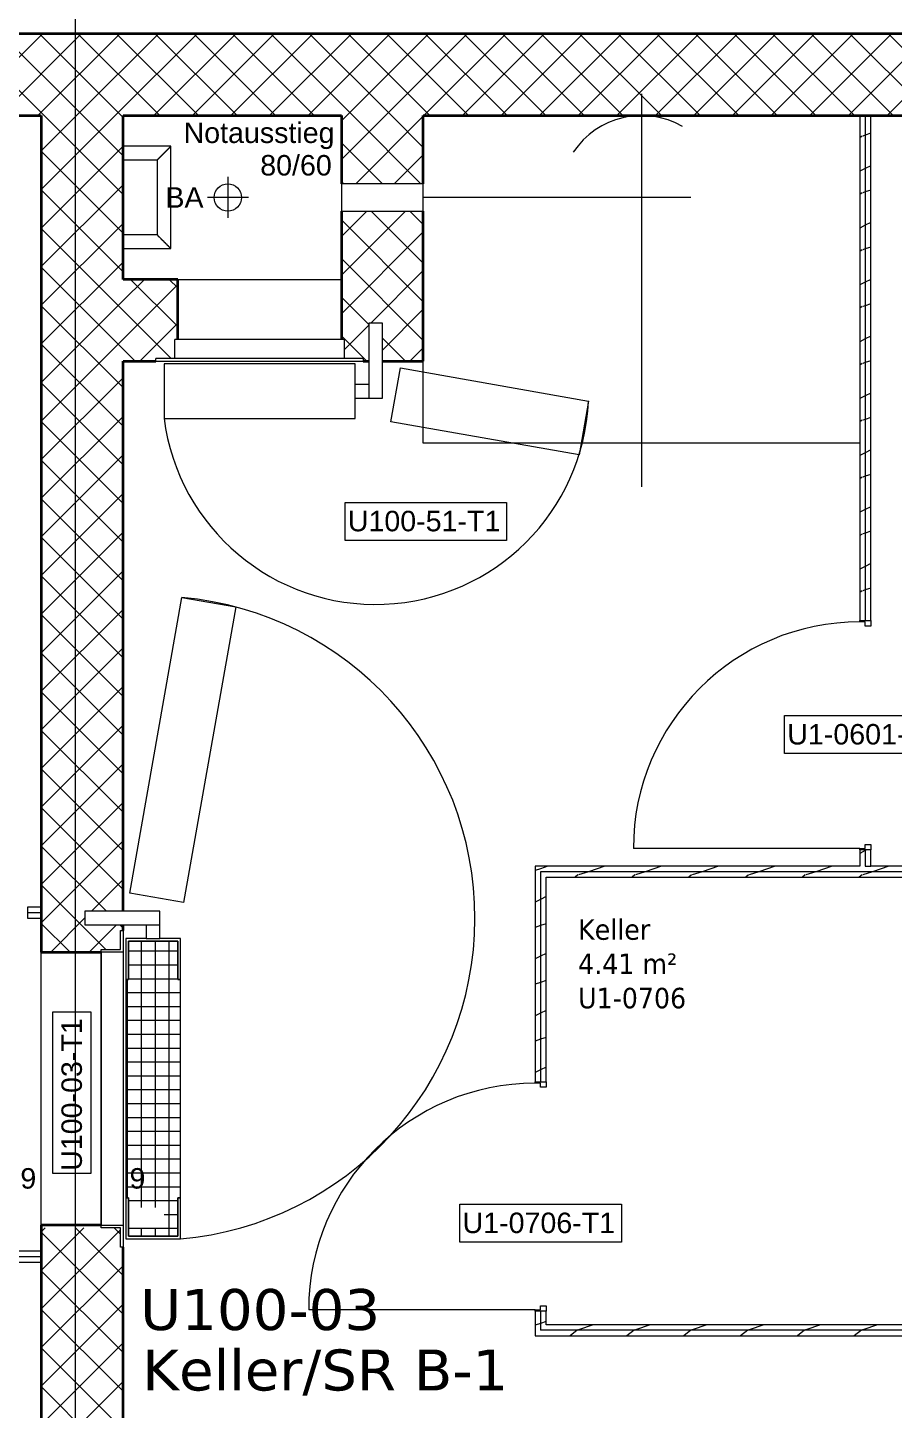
# Model space of a CAD drawing. Extents: x -982 to 937, y -179 to 616.
# Drawn here: x -436.6 to -373.1, y 421.8 to 523 of the extents above; entities that cross this region are included whole.
import ezdxf
from ezdxf.lldxf.tags import DXFTag

# ---------------------------------------------------------------- set-up
doc = ezdxf.new("R2010")
doc.units = 0
doc.layers.get('0').update_dxf_attribs({"lineweight": 13})
for name, color, linetype, lineweight in [('A-____-NOTE-TEXT', 7, 'Continuous', 9), ('A-AREA-____-IDEN', 7, 'Continuous', 5), ('A-DETL-____-THIN', 7, 'Continuous', 9), ('A-DETL-GENF-HDLN', 7, '_Verdeckte Linien_', 9), ('A-DOOR-____-HDLN', 7, '_Verdeckte Linien_', 9), ('A-DOOR-____-IDEN', 7, 'Continuous', 5), ('A-DOOR-____-MCUT', 7, 'Continuous', 9), ('A-DOOR-____-OTLN', 7, 'Continuous', 9), ('A-DOOR-FRAM-MCUT', 7, 'Continuous', 9), ('A-DOOR-FRAM-OTLN', 7, 'Continuous', 9), ('A-DOOR-OPNG-OTLN', 7, 'Continuous', 9), ('A-WALL-____-MCUT', 7, 'Continuous', 35), ('A-WALL-____-PATT', 7, 'Continuous', 35), ('A-WALL-FNSH-MCUT', 7, 'Continuous', 35), ('I-WALL-____-OTLN', 7, 'Continuous', 9), ('M-HVAC-DUCT-OTLN', 7, 'Continuous', 9), ('Q-SPCQ-____-HDLN', 7, '_Verdeckte Linien_', 9), ('S-GRID-____-OTLN', 7, 'Continuous', 5), ('Vertikale Erschließung', 7, 'Continuous', 9)]:
    doc.layers.add(name, color=color, linetype=linetype, lineweight=lineweight)
doc.styles.get("Standard").update_dxf_attribs({"font": 'arial.ttf'})
tags = doc.linetypes.add('_Rasterlinie_', pattern=[0.375, 0.2, -0.05, 0.075, -0.05]).pattern_tags.tags
tags[10:11] = [DXFTag(74, 4), DXFTag(75, 0), DXFTag(340, '0'), DXFTag(46, 1.0), DXFTag(50, 0.0), DXFTag(44, 0.0), DXFTag(45, 0.0)]
tags[8:9] = [DXFTag(74, 4), DXFTag(75, 0), DXFTag(340, '0'), DXFTag(46, 1.0), DXFTag(50, 0.0), DXFTag(44, 0.0), DXFTag(45, 0.0)]
tags[6:7] = [DXFTag(74, 4), DXFTag(75, 0), DXFTag(340, '0'), DXFTag(46, 1.0), DXFTag(50, 0.0), DXFTag(44, 0.0), DXFTag(45, 0.0)]
tags[4:5] = [DXFTag(74, 4), DXFTag(75, 0), DXFTag(340, '0'), DXFTag(46, 1.0), DXFTag(50, 0.0), DXFTag(44, 0.0), DXFTag(45, 0.0)]
tags = doc.linetypes.add('_Strichpunkt - Fein_', pattern=[0.2, 0.1, -0.05, 0, -0.05]).pattern_tags.tags
tags[10:11] = [DXFTag(74, 4), DXFTag(75, 0), DXFTag(340, '0'), DXFTag(46, 1.0), DXFTag(50, 0.0), DXFTag(44, 0.0), DXFTag(45, 0.0)]
tags[8:9] = [DXFTag(74, 4), DXFTag(75, 0), DXFTag(340, '0'), DXFTag(46, 1.0), DXFTag(50, 0.0), DXFTag(44, 0.0), DXFTag(45, 0.0)]
tags[6:7] = [DXFTag(74, 4), DXFTag(75, 0), DXFTag(340, '0'), DXFTag(46, 1.0), DXFTag(50, 0.0), DXFTag(44, 0.0), DXFTag(45, 0.0)]
tags[4:5] = [DXFTag(74, 4), DXFTag(75, 0), DXFTag(340, '0'), DXFTag(46, 1.0), DXFTag(50, 0.0), DXFTag(44, 0.0), DXFTag(45, 0.0)]
tags = doc.linetypes.add('_Verdeckte Linien_', pattern=[0.15, 0.1, -0.05]).pattern_tags.tags
tags[6:7] = [DXFTag(74, 4), DXFTag(75, 0), DXFTag(340, '0'), DXFTag(46, 1.0), DXFTag(50, 0.0), DXFTag(44, 0.0), DXFTag(45, 0.0)]
tags[4:5] = [DXFTag(74, 4), DXFTag(75, 0), DXFTag(340, '0'), DXFTag(46, 1.0), DXFTag(50, 0.0), DXFTag(44, 0.0), DXFTag(45, 0.0)]

# ---------------------------------------------------------------- blocks, each defined once
blk = doc.blocks.new('Referenz-A0UJ2GQRXE', base_point=(-954.02, -167.52))
at = {"layer": 'A-____-NOTE-TEXT', "color": 0, "linetype": 'Continuous', "lineweight": 5, "ltscale": 0.13}
for p, q in [((-421.88, 512.09), (-421.88, 509.09)), ((-420.38, 510.59), (-423.38, 510.59))]:
    blk.add_line(p, q, dxfattribs=at)
blk.add_circle((-421.88, 510.59), 1, dxfattribs=at)
at = {"layer": 'A-DETL-____-THIN', "color": 0, "linetype": 'Continuous', "ltscale": 0.13}
for p, q in [((-412.56, 498.39), (-426.56, 498.39)), ((-426.56, 498.39), (-426.56, 494.39)), ((-412.56, 494.39), (-412.56, 498.39)), ((-426.56, 494.39), (-412.56, 494.39))]:
    blk.add_line(p, q, dxfattribs=at)
at = {"layer": 'A-DETL-GENF-HDLN', "color": 0, "linetype": '_Verdeckte Linien_', "ltscale": 0.13}
for p, q in [((-391.56, 518.19), (-391.56, 489.39)), ((-407.56, 492.59), (-407.56, 516.59)), ((-407.56, 516.59), (-396.56, 516.59)), ((-388.56, 516.59), (-375.56, 516.59)), ((-375.56, 516.59), (-375.56, 492.59)), ((-387.96, 510.59), (-407.56, 510.59)), ((-409.93, 494.16), (-409.23, 498.1)), ((-409.23, 498.1), (-395.45, 495.67)), ((-395.45, 495.67), (-396.14, 491.73)), ((-396.14, 491.73), (-409.93, 494.16)), ((-375.56, 492.59), (-407.56, 492.59)), ((-429.07, 459.62), (-425.25, 481.28)), ((-425.25, 481.28), (-421.31, 480.59)), ((-421.31, 480.59), (-425.13, 458.92)), ((-425.13, 458.92), (-429.07, 459.62))]:
    blk.add_line(p, q, dxfattribs=at)
blk.add_ellipse((-391.56, 510.59), major_axis=(3, 5.2), ratio=1, start_param=0, end_param=1.50871, dxfattribs=at)
at = {"layer": 'A-DOOR-____-HDLN', "color": 0, "linetype": '_Verdeckte Linien_', "ltscale": 0.13}
for centre, major_axis in [((-411.06, 496.4), (-15.5, -2)), ((-427.36, 457.79), (2, -23.5))]:
    blk.add_ellipse(centre, major_axis=major_axis, ratio=1, start_param=0, end_param=2.96706, dxfattribs=at)
at = {"layer": 'A-DOOR-____-IDEN', "color": 0, "linetype": 'Continuous', "ltscale": 0.13}
for p, q in [((-413.29, 488.24), (-401.45, 488.24)), ((-413.29, 485.46), (-413.29, 488.24)), ((-401.45, 488.24), (-401.45, 485.46)), ((-401.45, 485.46), (-413.29, 485.46)), ((-381.08, 472.63), (-369.24, 472.63)), ((-381.08, 469.85), (-381.08, 472.63)), ((-369.24, 469.85), (-381.08, 469.85)), ((-434.7, 439.07), (-434.7, 450.91)), ((-434.7, 450.91), (-431.92, 450.91)), ((-431.92, 450.91), (-431.92, 439.07)), ((-431.92, 439.07), (-434.7, 439.07)), ((-404.88, 436.83), (-393.04, 436.83)), ((-404.88, 434.05), (-404.88, 436.83)), ((-393.04, 436.83), (-393.04, 434.05)), ((-393.04, 434.05), (-404.88, 434.05))]:
    blk.add_line(p, q, dxfattribs=at)
at = {"layer": 'A-DOOR-____-MCUT', "color": 0, "linetype": 'Continuous', "ltscale": 0.13}
for p, q in [((-427.86, 456.29), (-429.36, 456.29)), ((-429.36, 456.29), (-429.36, 453.29)), ((-429.16, 453.29), (-429.16, 456.09)), ((-429.16, 456.09), (-425.56, 456.09)), ((-425.36, 456.29), (-426.86, 456.29)), ((-425.56, 456.09), (-425.56, 453.29)), ((-425.36, 453.29), (-425.36, 456.29)), ((-429.36, 453.29), (-429.16, 453.29)), ((-425.56, 453.29), (-425.36, 453.29)), ((-429.16, 437.29), (-429.36, 437.29)), ((-429.36, 437.29), (-429.36, 436.59)), ((-429.36, 436.59), (-429.36, 435.09)), ((-429.16, 436.59), (-429.16, 437.29)), ((-429.16, 435.09), (-429.16, 436.59)), ((-425.36, 437.29), (-425.56, 437.29)), ((-425.56, 437.29), (-425.56, 434.49)), ((-425.36, 434.29), (-425.36, 437.29)), ((-429.36, 435.09), (-429.36, 434.29)), ((-429.16, 434.49), (-429.16, 435.09)), ((-425.56, 434.49), (-429.16, 434.49)), ((-429.36, 434.29), (-425.36, 434.29))]:
    blk.add_line(p, q, dxfattribs=at)
at = {"layer": 'A-DOOR-____-OTLN', "color": 0, "linetype": 'Continuous', "ltscale": 0.13}
for p, q in [((-410.56, 501.39), (-411.56, 501.39)), ((-411.56, 501.39), (-411.56, 495.89)), ((-410.56, 495.89), (-410.56, 501.39)), ((-411.56, 496.89), (-412.56, 496.89)), ((-412.56, 495.89), (-411.56, 495.89)), ((-411.56, 495.89), (-410.56, 495.89)), ((-432.36, 458.29), (-432.36, 457.29)), ((-426.86, 458.29), (-432.36, 458.29)), ((-426.86, 457.29), (-426.86, 458.29)), ((-432.36, 457.29), (-426.86, 457.29)), ((-427.86, 457.29), (-427.86, 456.29)), ((-426.86, 456.29), (-426.86, 457.29)), ((-428.21, 436.59), (-428.21, 456.09)), ((-427.86, 456.29), (-426.86, 456.29)), ((-427.19, 436.59), (-427.19, 456.09)), ((-426.18, 434.49), (-426.18, 456.09)), ((-429.16, 455.38), (-425.56, 455.38)), ((-429.16, 454.37), (-425.56, 454.37)), ((-429.23, 437.29), (-429.23, 453.29)), ((-429.16, 453.35), (-425.56, 453.35)), ((-429.36, 452.34), (-425.36, 452.34)), ((-429.36, 451.32), (-425.36, 451.32)), ((-429.36, 450.3), (-425.36, 450.3)), ((-429.36, 449.29), (-425.36, 449.29)), ((-429.36, 448.27), (-425.36, 448.27)), ((-429.36, 447.26), (-425.36, 447.26)), ((-429.36, 446.24), (-425.36, 446.24)), ((-429.36, 445.22), (-425.36, 445.22)), ((-429.36, 444.21), (-425.36, 444.21)), ((-429.36, 443.19), (-425.36, 443.19)), ((-429.36, 442.18), (-425.36, 442.18)), ((-429.36, 441.16), (-425.36, 441.16)), ((-429.36, 440.14), (-425.36, 440.14)), ((-429.36, 439.13), (-425.36, 439.13)), ((-429.36, 438.11), (-425.36, 438.11)), ((-429.16, 437.1), (-425.56, 437.1)), ((-426.56, 436.08), (-425.56, 436.08)), ((-429.16, 435.06), (-425.56, 435.06)), ((-428.21, 434.49), (-428.21, 435.09)), ((-427.19, 434.49), (-427.19, 435.09))]:
    blk.add_line(p, q, dxfattribs=at)
at = {"layer": 'A-DOOR-FRAM-MCUT', "color": 0, "linetype": 'Continuous', "ltscale": 0.13}
for p, q in [((-375.56, 479.59), (-374.76, 479.59)), ((-375.56, 479.49), (-375.56, 479.59)), ((-375.16, 479.49), (-375.56, 479.49)), ((-375.16, 479.19), (-375.16, 479.49)), ((-374.76, 479.19), (-375.16, 479.19)), ((-374.76, 479.59), (-374.76, 479.19)), ((-375.56, 462.89), (-375.16, 462.89)), ((-375.56, 462.79), (-375.56, 462.89)), ((-374.76, 462.79), (-375.56, 462.79)), ((-375.16, 463.19), (-374.76, 463.19)), ((-375.16, 462.89), (-375.16, 463.19)), ((-374.76, 463.19), (-374.76, 462.79)), ((-429.76, 455.49), (-429.76, 456.89)), ((-429.76, 456.89), (-429.56, 456.89)), ((-429.56, 456.89), (-429.56, 455.29)), ((-425.56, 456.09), (-429.16, 456.09)), ((-429.16, 456.09), (-429.16, 453.29)), ((-425.56, 453.29), (-425.56, 456.09)), ((-431.16, 455.49), (-429.76, 455.49)), ((-431.16, 455.29), (-431.16, 455.49)), ((-429.56, 455.29), (-431.16, 455.29)), ((-429.16, 453.29), (-429.36, 453.29)), ((-429.36, 453.29), (-429.36, 437.29)), ((-425.36, 453.29), (-425.56, 453.29)), ((-425.36, 437.29), (-425.36, 453.29)), ((-399.36, 445.79), (-398.56, 445.79)), ((-399.36, 445.69), (-399.36, 445.79)), ((-398.96, 445.69), (-399.36, 445.69)), ((-398.96, 445.39), (-398.96, 445.69)), ((-398.56, 445.79), (-398.56, 445.39)), ((-398.56, 445.39), (-398.96, 445.39)), ((-429.36, 437.29), (-429.16, 437.29)), ((-429.16, 437.29), (-429.16, 436.59)), ((-429.16, 436.59), (-429.16, 435.09)), ((-425.56, 434.49), (-425.56, 437.29)), ((-425.56, 437.29), (-425.36, 437.29)), ((-431.16, 435.29), (-429.56, 435.29)), ((-431.16, 435.09), (-431.16, 435.29)), ((-429.76, 435.09), (-431.16, 435.09)), ((-429.76, 433.69), (-429.76, 435.09)), ((-429.56, 435.29), (-429.56, 435.09)), ((-429.56, 435.09), (-429.56, 433.69)), ((-429.16, 435.09), (-429.16, 434.49)), ((-429.16, 434.49), (-425.56, 434.49)), ((-429.56, 433.69), (-429.76, 433.69)), ((-398.96, 429.39), (-398.56, 429.39)), ((-398.96, 429.09), (-398.96, 429.39)), ((-398.56, 429.39), (-398.56, 428.99)), ((-399.36, 429.09), (-398.96, 429.09)), ((-399.36, 428.99), (-399.36, 429.09)), ((-398.56, 428.99), (-399.36, 428.99))]:
    blk.add_line(p, q, dxfattribs=at)
at = {"layer": 'A-DOOR-FRAM-OTLN', "color": 0, "linetype": 'Continuous', "ltscale": 0.13}
for p, q in [((-425.76, 498.79), (-425.76, 500.19)), ((-413.36, 500.19), (-425.76, 500.19)), ((-413.36, 500.19), (-413.36, 498.79)), ((-427.16, 498.59), (-427.16, 498.79)), ((-411.96, 498.79), (-427.16, 498.79)), ((-427.16, 498.59), (-411.96, 498.59)), ((-411.96, 498.79), (-411.96, 498.59)), ((-431.16, 438.39), (-431.16, 455.29)), ((-429.56, 455.29), (-429.56, 438.39)), ((-431.16, 435.29), (-431.16, 438.39)), ((-429.56, 438.39), (-429.56, 435.29))]:
    blk.add_line(p, q, dxfattribs=at)
at = {"layer": 'A-DOOR-OPNG-OTLN', "color": 0, "linetype": 'Continuous', "ltscale": 0.13}
for p, q in [((-375.56, 462.89), (-392.16, 462.89)), ((-399.36, 429.09), (-415.96, 429.09))]:
    blk.add_line(p, q, dxfattribs=at)
for centre in [(-375.56, 462.89), (-399.36, 429.09)]:
    blk.add_ellipse(centre, major_axis=(0, 16.6), ratio=1, start_param=0, end_param=1.570796, dxfattribs=at)
at = {"layer": 'A-WALL-____-MCUT', "color": 0, "linetype": 'Continuous', "ltscale": 0.35}
for p, q in [((246.34, 522.59), (-948.54, 522.59)), ((-461.32, 516.59), (-435.56, 516.59)), ((-435.56, 516.59), (-435.56, 455.29)), ((-429.56, 504.59), (-429.56, 516.59)), ((-429.56, 516.59), (-413.56, 516.59)), ((-413.56, 516.59), (-413.56, 511.59)), ((-407.56, 516.59), (-344.76, 516.59)), ((-407.56, 511.59), (-407.56, 516.59)), ((-413.56, 509.59), (-413.56, 500.19)), ((-407.56, 498.59), (-407.56, 509.59)), ((-425.56, 504.59), (-429.56, 504.59)), ((-425.56, 500.19), (-425.56, 504.59)), ((-429.56, 458.29), (-429.56, 498.59)), ((-429.56, 498.59), (-427.16, 498.59)), ((-411.96, 498.59), (-411.56, 498.59)), ((-410.56, 498.59), (-407.56, 498.59)), ((-429.56, 456.89), (-429.56, 457.29)), ((-435.56, 455.29), (-431.16, 455.29)), ((-435.56, 435.29), (-435.56, 364.99)), ((-431.16, 435.29), (-435.56, 435.29)), ((-429.56, 300.99), (-429.56, 433.69))]:
    blk.add_line(p, q, dxfattribs=at)
at = {"layer": 'A-WALL-____-MCUT', "color": 0, "linetype": 'Continuous', "lineweight": 9, "ltscale": 0.13}
for p, q in [((-375.16, 516.59), (-375.16, 479.59)), ((-375.16, 462.79), (-375.16, 461.59)), ((-398.96, 461.19), (-398.96, 445.79)), ((-344.76, 461.19), (-398.96, 461.19)), ((-375.16, 461.59), (-374.76, 461.59)), ((-436.56, 458.19), (-435.56, 458.19)), ((-445.89, 432.99), (-435.56, 432.99)), ((-398.96, 428.99), (-398.96, 427.59)), ((-344.76, 427.59), (-398.96, 427.59))]:
    blk.add_line(p, q, dxfattribs=at)
at = {"layer": 'A-WALL-____-PATT', "color": 0, "linetype": 'Continuous', "lineweight": 9, "ltscale": 0.13}
for p, q in [((-441.46, 516.59), (-435.46, 522.59)), ((-435.35, 516.59), (-441.35, 522.59)), ((-438.63, 516.59), (-432.63, 522.59)), ((-432.52, 516.59), (-438.52, 522.59)), ((-435.8, 516.59), (-429.8, 522.59)), ((-429.7, 516.59), (-435.7, 522.59)), ((-432.97, 516.59), (-426.97, 522.59)), ((-426.87, 516.59), (-432.87, 522.59)), ((-430.14, 516.59), (-424.14, 522.59)), ((-424.04, 516.59), (-430.04, 522.59)), ((-427.31, 516.59), (-421.31, 522.59)), ((-421.21, 516.59), (-427.21, 522.59)), ((-424.48, 516.59), (-418.48, 522.59)), ((-418.38, 516.59), (-424.38, 522.59)), ((-421.66, 516.59), (-415.66, 522.59)), ((-415.55, 516.59), (-421.55, 522.59)), ((-418.83, 516.59), (-412.83, 522.59)), ((-412.73, 516.59), (-418.73, 522.59)), ((-416, 516.59), (-410, 522.59)), ((-409.9, 516.59), (-415.9, 522.59)), ((-413.17, 516.59), (-407.17, 522.59)), ((-407.07, 516.59), (-413.07, 522.59)), ((-410.34, 516.59), (-404.34, 522.59)), ((-404.24, 516.59), (-410.24, 522.59)), ((-407.51, 516.59), (-401.51, 522.59)), ((-401.41, 516.59), (-407.41, 522.59)), ((-404.69, 516.59), (-398.69, 522.59)), ((-398.58, 516.59), (-404.58, 522.59)), ((-401.86, 516.59), (-395.86, 522.59)), ((-395.76, 516.59), (-401.76, 522.59)), ((-399.03, 516.59), (-393.03, 522.59)), ((-392.93, 516.59), (-398.93, 522.59)), ((-396.2, 516.59), (-390.2, 522.59)), ((-390.1, 516.59), (-396.1, 522.59)), ((-393.37, 516.59), (-387.37, 522.59)), ((-387.27, 516.59), (-393.27, 522.59)), ((-390.54, 516.59), (-384.54, 522.59)), ((-384.44, 516.59), (-390.44, 522.59)), ((-387.72, 516.59), (-381.72, 522.59)), ((-381.61, 516.59), (-387.61, 522.59)), ((-384.89, 516.59), (-378.89, 522.59)), ((-378.78, 516.59), (-384.78, 522.59)), ((-382.06, 516.59), (-376.06, 522.59)), ((-375.96, 516.59), (-381.96, 522.59)), ((-379.23, 516.59), (-373.23, 522.59)), ((-373.13, 516.59), (-379.13, 522.59)), ((-376.4, 516.59), (-370.4, 522.59)), ((-370.3, 516.59), (-376.3, 522.59)), ((-373.57, 516.59), (-367.57, 522.59)), ((-367.47, 516.59), (-373.47, 522.59)), ((-435.56, 514), (-432.97, 516.59)), ((-435.56, 511.18), (-430.14, 516.59)), ((-429.56, 510.8), (-435.35, 516.59)), ((-429.56, 513.63), (-432.52, 516.59)), ((-429.56, 516.46), (-429.7, 516.59)), ((-413.56, 516.21), (-413.17, 516.59)), ((-413.56, 513.38), (-410.34, 516.59)), ((-407.73, 511.59), (-412.73, 516.59)), ((-412.51, 511.59), (-407.56, 516.55)), ((-407.56, 514.25), (-409.9, 516.59)), ((-435.56, 508.35), (-429.56, 514.35)), ((-410.55, 511.59), (-413.56, 514.6)), ((-375.4, 515.09), (-375.56, 514.97)), ((-375.16, 515.16), (-375.35, 515.09)), ((-374.76, 515.29), (-375.16, 515.16)), ((-429.56, 507.97), (-435.56, 513.97)), ((-409.69, 511.59), (-407.56, 513.72)), ((-375.16, 512.71), (-375.56, 512.51)), ((-374.76, 512.91), (-375.16, 512.71)), ((-435.56, 505.52), (-429.56, 511.52)), ((-413.38, 511.59), (-413.56, 511.77)), ((-429.56, 505.14), (-435.56, 511.14)), ((-375.4, 510.92), (-375.56, 510.81)), ((-375.16, 510.99), (-375.35, 510.93)), ((-374.76, 511.13), (-375.16, 510.99)), ((-413.56, 507.72), (-411.69, 509.59)), ((-413.56, 504.89), (-408.86, 509.59)), ((-407.56, 505.77), (-411.38, 509.59)), ((-407.56, 508.6), (-408.55, 509.59)), ((-435.56, 502.69), (-429.56, 508.69)), ((-429.56, 502.31), (-435.56, 508.31)), ((-407.56, 502.94), (-413.56, 508.94)), ((-375.16, 508.55), (-375.56, 508.35)), ((-374.76, 508.75), (-375.16, 508.55)), ((-413.56, 502.06), (-407.56, 508.06)), ((-375.4, 506.76), (-375.56, 506.64)), ((-375.16, 506.83), (-375.35, 506.76)), ((-374.76, 506.96), (-375.16, 506.83)), ((-435.56, 499.86), (-429.56, 505.86)), ((-429.56, 499.48), (-435.56, 505.48)), ((-407.56, 500.11), (-413.56, 506.11)), ((-411.4, 501.39), (-407.56, 505.23)), ((-429.56, 503.03), (-428, 504.59)), ((-429.56, 500.21), (-425.56, 504.21)), ((-425.56, 501.14), (-429.01, 504.59)), ((-425.56, 503.97), (-426.18, 504.59)), ((-375.16, 504.38), (-375.56, 504.18)), ((-374.76, 504.58), (-375.16, 504.38)), ((-411.56, 501.29), (-413.56, 503.28)), ((-435.56, 497.03), (-429.56, 503.03)), ((-429.56, 496.66), (-435.56, 502.66)), ((-426.04, 498.79), (-429.56, 502.31)), ((-410.56, 499.4), (-407.56, 502.41)), ((-375.4, 502.59), (-375.56, 502.48)), ((-375.16, 502.66), (-375.35, 502.6)), ((-374.76, 502.8), (-375.16, 502.66)), ((-428.34, 498.59), (-425.56, 501.38)), ((-413.36, 499.43), (-411.56, 501.23)), ((-435.56, 494.21), (-429.56, 500.21)), ((-411.7, 498.59), (-413.56, 500.46)), ((-408.87, 498.59), (-410.56, 500.29)), ((-375.16, 500.22), (-375.56, 500.02)), ((-374.76, 500.42), (-375.16, 500.22)), ((-429.56, 493.83), (-435.56, 499.83)), ((-428.67, 498.59), (-429.56, 499.48)), ((-408.54, 498.59), (-407.56, 499.58)), ((-375.4, 498.43), (-375.56, 498.31)), ((-375.16, 498.5), (-375.35, 498.43)), ((-374.76, 498.63), (-375.16, 498.5)), ((-435.56, 491.38), (-429.56, 497.38)), ((-429.56, 491), (-435.56, 497)), ((-374.76, 496.25), (-375.16, 496.05)), ((-375.16, 496.05), (-375.56, 495.85)), ((-435.56, 488.55), (-429.56, 494.55)), ((-429.56, 488.17), (-435.56, 494.17)), ((-375.4, 494.26), (-375.56, 494.15)), ((-375.16, 494.33), (-375.35, 494.27)), ((-374.76, 494.47), (-375.16, 494.33)), ((-374.76, 492.09), (-375.16, 491.89)), ((-435.56, 485.72), (-429.56, 491.72)), ((-429.56, 485.34), (-435.56, 491.34)), ((-375.16, 491.89), (-375.56, 491.69)), ((-375.4, 490.1), (-375.56, 489.98)), ((-375.16, 490.17), (-375.35, 490.1)), ((-374.76, 490.3), (-375.16, 490.17)), ((-435.56, 482.89), (-429.56, 488.89)), ((-429.56, 482.51), (-435.56, 488.51)), ((-375.16, 487.72), (-375.56, 487.52)), ((-374.76, 487.92), (-375.16, 487.72)), ((-435.56, 480.06), (-429.56, 486.06)), ((-375.16, 486), (-375.35, 485.94)), ((-374.76, 486.14), (-375.16, 486)), ((-429.56, 479.69), (-435.56, 485.69)), ((-375.4, 485.93), (-375.56, 485.82)), ((-435.56, 477.23), (-429.56, 483.23)), ((-375.16, 483.56), (-375.56, 483.36)), ((-374.76, 483.76), (-375.16, 483.56)), ((-429.56, 476.86), (-435.56, 482.86)), ((-374.76, 481.97), (-375.16, 481.84)), ((-375.4, 481.77), (-375.56, 481.65)), ((-375.16, 481.84), (-375.35, 481.77)), ((-435.56, 474.41), (-429.56, 480.41)), ((-429.56, 474.03), (-435.56, 480.03)), ((-374.76, 479.59), (-374.76, 479.59)), ((-435.56, 471.58), (-429.56, 477.58)), ((-429.56, 471.2), (-435.56, 477.2)), ((-435.56, 468.75), (-429.56, 474.75)), ((-429.56, 468.37), (-435.56, 474.37)), ((-435.56, 465.92), (-429.56, 471.92)), ((-429.56, 465.54), (-435.56, 471.54)), ((-435.56, 463.09), (-429.56, 469.09)), ((-429.56, 462.72), (-435.56, 468.72)), ((-435.56, 460.26), (-429.56, 466.26)), ((-429.56, 459.89), (-435.56, 465.89)), ((-435.56, 457.44), (-429.56, 463.44)), ((-430.79, 458.29), (-435.56, 463.06)), ((-375.16, 462.73), (-375.56, 462.53)), ((-375.04, 462.79), (-375.16, 462.73)), ((-398.96, 461.41), (-399.36, 461.28)), ((-398.42, 461.59), (-398.96, 461.41)), ((-396.22, 460.95), (-396.43, 460.79)), ((-395.45, 461.19), (-396.18, 460.95)), ((-394.25, 461.59), (-395.45, 461.19)), ((-392.06, 460.95), (-392.26, 460.79)), ((-391.29, 461.19), (-392.01, 460.95)), ((-390.09, 461.59), (-391.29, 461.19)), ((-387.89, 460.95), (-388.1, 460.79)), ((-387.12, 461.19), (-387.85, 460.95)), ((-385.92, 461.59), (-387.12, 461.19)), ((-383.73, 460.95), (-383.93, 460.79)), ((-382.96, 461.19), (-383.68, 460.95)), ((-381.76, 461.59), (-382.96, 461.19)), ((-379.56, 460.95), (-379.77, 460.79)), ((-378.79, 461.19), (-379.52, 460.95)), ((-377.59, 461.59), (-378.79, 461.19)), ((-375.4, 460.95), (-375.6, 460.79)), ((-374.63, 461.19), (-375.35, 460.95)), ((-373.43, 461.59), (-374.63, 461.19)), ((-430.82, 455.49), (-435.56, 460.23)), ((-431.88, 458.29), (-429.56, 460.61)), ((-398.96, 459.16), (-399.36, 458.96)), ((-398.56, 459.36), (-398.96, 459.16)), ((-434.87, 455.29), (-432.36, 457.81)), ((-433.45, 455.29), (-435.56, 457.4)), ((-432.04, 455.29), (-430.05, 457.29)), ((-429.56, 457.06), (-429.79, 457.29)), ((-398.96, 457.25), (-399.36, 457.11)), ((-398.56, 457.38), (-398.96, 457.25)), ((-398.96, 455), (-399.36, 454.8)), ((-398.56, 455.2), (-398.96, 455)), ((-398.96, 453.08), (-399.36, 452.95)), ((-398.56, 453.22), (-398.96, 453.08)), ((-398.96, 450.83), (-399.36, 450.63)), ((-398.56, 451.03), (-398.96, 450.83)), ((-398.96, 448.92), (-399.36, 448.78)), ((-398.56, 449.05), (-398.96, 448.92)), ((-398.96, 446.67), (-399.36, 446.47)), ((-398.56, 446.87), (-398.96, 446.67)), ((-435.56, 434.81), (-435.27, 435.09)), ((-435.56, 431.98), (-432.45, 435.09)), ((-435.56, 429.15), (-429.76, 434.95)), ((-429.56, 428.77), (-435.56, 434.77)), ((-429.56, 431.6), (-433.05, 435.09)), ((-429.76, 434.63), (-430.22, 435.09)), ((-435.56, 426.32), (-429.56, 432.32)), ((-429.56, 425.95), (-435.56, 431.95)), ((-435.56, 423.49), (-429.56, 429.49)), ((-429.56, 423.12), (-435.56, 429.12)), ((-398.96, 428.09), (-399.36, 427.96)), ((-398.56, 428.23), (-398.96, 428.09)), ((-396.27, 427.59), (-396.8, 427.19)), ((-396.22, 427.63), (-396.27, 427.59)), ((-395.1, 427.99), (-396.18, 427.63)), ((-392.1, 427.59), (-392.64, 427.19)), ((-392.05, 427.63), (-392.1, 427.59)), ((-390.93, 427.99), (-392.01, 427.63)), ((-387.94, 427.59), (-388.47, 427.19)), ((-387.89, 427.63), (-387.94, 427.59)), ((-386.77, 427.99), (-387.85, 427.63)), ((-383.77, 427.59), (-384.31, 427.19)), ((-383.72, 427.63), (-383.77, 427.59)), ((-382.6, 427.99), (-383.68, 427.63)), ((-379.61, 427.59), (-380.14, 427.19)), ((-379.56, 427.63), (-379.61, 427.59)), ((-378.44, 427.99), (-379.52, 427.63)), ((-375.44, 427.59), (-375.98, 427.19)), ((-375.39, 427.63), (-375.44, 427.59)), ((-374.27, 427.99), (-375.35, 427.63)), ((-435.56, 420.67), (-429.56, 426.67)), ((-429.56, 420.29), (-435.56, 426.29)), ((-435.56, 417.84), (-429.56, 423.84)), ((-429.56, 417.46), (-435.56, 423.46))]:
    blk.add_line(p, q, dxfattribs=at)
at = {"layer": 'A-WALL-FNSH-MCUT', "color": 0, "linetype": 'Continuous', "lineweight": 9, "ltscale": 0.13}
for p, q in [((-375.56, 516.59), (-375.56, 479.59)), ((-374.76, 479.59), (-374.76, 516.59)), ((-375.56, 479.59), (-374.76, 479.59)), ((-374.76, 462.79), (-375.56, 462.79)), ((-375.56, 462.79), (-375.56, 461.59)), ((-374.76, 461.59), (-374.76, 462.79)), ((-399.36, 461.59), (-399.36, 445.79)), ((-375.56, 461.59), (-399.36, 461.59)), ((-398.56, 445.79), (-398.56, 460.79)), ((-398.56, 460.79), (-344.76, 460.79)), ((-344.76, 461.59), (-374.76, 461.59)), ((-435.56, 458.59), (-436.56, 458.59)), ((-436.56, 458.59), (-436.56, 457.79)), ((-436.56, 457.79), (-435.56, 457.79)), ((-399.36, 445.79), (-398.56, 445.79)), ((-435.56, 433.39), (-445.89, 433.39)), ((-445.89, 432.59), (-435.56, 432.59)), ((-398.56, 428.99), (-399.36, 428.99)), ((-399.36, 428.99), (-399.36, 427.19)), ((-398.56, 427.99), (-398.56, 428.99)), ((-344.76, 427.99), (-398.56, 427.99)), ((-399.36, 427.19), (-344.76, 427.19))]:
    blk.add_line(p, q, dxfattribs=at)
at = {"layer": 'I-WALL-____-OTLN', "color": 0, "linetype": 'Continuous', "ltscale": 0.13}
for p, q in [((-425.56, 504.59), (-413.56, 504.59)), ((-435.56, 435.29), (-435.56, 455.29)), ((-431.16, 455.29), (-431.16, 435.29))]:
    blk.add_line(p, q, dxfattribs=at)
at = {"layer": 'M-HVAC-DUCT-OTLN', "color": 0, "linetype": '_Strichpunkt - Fein_', "ltscale": 0.13}
for p, q in [((-407.56, 511.59), (-413.56, 511.59)), ((-413.56, 511.59), (-413.56, 509.59)), ((-407.56, 509.59), (-407.56, 511.59)), ((-413.56, 509.59), (-407.56, 509.59))]:
    blk.add_line(p, q, dxfattribs=at)
at = {"layer": 'Q-SPCQ-____-HDLN', "color": 0, "linetype": '_Verdeckte Linien_', "ltscale": 0.13}
blk.add_line((-391.56, 516.59), (-391.56, 492.59), dxfattribs=at)
at = {"layer": 'S-GRID-____-OTLN', "color": 0, "linetype": '_Rasterlinie_', "ltscale": 0.13}
blk.add_line((-433.06, -167.52), (-433.06, 592.59), dxfattribs=at)
at = {"layer": 'Vertikale Erschließung', "color": 0, "linetype": 'Continuous', "ltscale": 0.13}
for p, q in [((-426.06, 514.34), (-429.56, 514.34)), ((-426.11, 514.29), (-426.11, 514.3)), ((-426.11, 514.3), (-426.1, 514.3)), ((-426.1, 514.3), (-426.09, 514.31)), ((-426.1, 514.3), (-426.1, 514.3)), ((-426.09, 514.31), (-426.09, 514.32)), ((-426.09, 514.32), (-426.08, 514.32)), ((-426.09, 514.31), (-426.09, 514.31)), ((-426.08, 514.32), (-426.08, 514.33)), ((-426.08, 514.33), (-426.07, 514.33)), ((-426.08, 514.32), (-426.08, 514.32)), ((-426.07, 514.33), (-426.07, 514.34)), ((-426.07, 514.34), (-426.06, 514.34)), ((-426.06, 506.84), (-426.06, 514.34)), ((-426.06, 514.34), (-426.06, 514.34)), ((-426.06, 514.34), (-426.06, 514.34)), ((-426.06, 514.34), (-426.06, 514.34)), ((-429.56, 513.34), (-427.06, 513.34)), ((-427.06, 513.34), (-427.05, 513.35)), ((-427.06, 513.34), (-427.06, 507.84)), ((-427.06, 513.34), (-427.06, 513.34)), ((-427.06, 513.34), (-427.06, 513.34)), ((-427.05, 513.35), (-427.04, 513.36)), ((-427.05, 513.35), (-427.05, 513.35)), ((-427.05, 513.35), (-427.05, 513.35)), ((-427.04, 513.36), (-427.04, 513.37)), ((-427.04, 513.37), (-427.03, 513.37)), ((-427.04, 513.36), (-427.04, 513.36)), ((-427.03, 513.37), (-427.02, 513.38)), ((-427.03, 513.37), (-427.03, 513.37)), ((-427.02, 513.38), (-427.02, 513.39)), ((-427.02, 513.39), (-427.01, 513.39)), ((-427.02, 513.38), (-427.02, 513.38)), ((-427.01, 513.39), (-427, 513.4)), ((-427.01, 513.39), (-427.01, 513.39)), ((-427, 513.4), (-426.99, 513.41)), ((-427, 513.4), (-427, 513.4)), ((-426.99, 513.41), (-426.99, 513.42)), ((-426.99, 513.42), (-426.98, 513.42)), ((-426.98, 513.42), (-426.97, 513.43)), ((-426.97, 513.43), (-426.96, 513.44)), ((-426.97, 513.43), (-426.97, 513.43)), ((-426.96, 513.44), (-426.96, 513.45)), ((-426.96, 513.45), (-426.95, 513.45)), ((-426.95, 513.45), (-426.95, 513.46)), ((-426.95, 513.46), (-426.94, 513.46)), ((-426.95, 513.45), (-426.95, 513.45)), ((-426.94, 513.46), (-426.93, 513.47)), ((-426.94, 513.46), (-426.94, 513.46)), ((-426.93, 513.47), (-426.92, 513.48)), ((-426.93, 513.47), (-426.93, 513.47)), ((-426.93, 513.47), (-426.93, 513.47)), ((-426.92, 513.48), (-426.92, 513.49)), ((-426.92, 513.49), (-426.91, 513.49)), ((-426.92, 513.48), (-426.92, 513.48)), ((-426.91, 513.49), (-426.9, 513.5)), ((-426.9, 513.5), (-426.9, 513.51)), ((-426.9, 513.51), (-426.89, 513.51)), ((-426.89, 513.51), (-426.88, 513.52)), ((-426.88, 513.52), (-426.87, 513.53)), ((-426.87, 513.53), (-426.86, 513.54)), ((-426.86, 513.54), (-426.85, 513.55)), ((-426.85, 513.56), (-426.84, 513.57)), ((-426.85, 513.55), (-426.85, 513.56)), ((-426.84, 513.57), (-426.83, 513.57)), ((-426.83, 513.57), (-426.82, 513.58)), ((-426.82, 513.58), (-426.81, 513.59)), ((-426.81, 513.59), (-426.8, 513.6)), ((-426.8, 513.6), (-426.79, 513.61)), ((-426.8, 513.6), (-426.8, 513.6)), ((-426.79, 513.61), (-426.79, 513.62)), ((-426.79, 513.62), (-426.78, 513.62)), ((-426.79, 513.61), (-426.79, 513.61)), ((-426.78, 513.62), (-426.78, 513.63)), ((-426.78, 513.63), (-426.77, 513.63)), ((-426.77, 513.63), (-426.77, 513.64)), ((-426.77, 513.64), (-426.76, 513.64)), ((-426.76, 513.64), (-426.76, 513.65)), ((-426.76, 513.65), (-426.75, 513.65)), ((-426.75, 513.65), (-426.75, 513.66)), ((-426.75, 513.66), (-426.74, 513.66)), ((-426.74, 513.66), (-426.73, 513.67)), ((-426.73, 513.67), (-426.72, 513.68)), ((-426.73, 513.67), (-426.73, 513.67)), ((-426.72, 513.68), (-426.71, 513.69)), ((-426.72, 513.68), (-426.72, 513.68)), ((-426.71, 513.69), (-426.7, 513.7)), ((-426.71, 513.69), (-426.71, 513.69)), ((-426.7, 513.7), (-426.69, 513.71)), ((-426.7, 513.7), (-426.7, 513.7)), ((-426.69, 513.71), (-426.68, 513.72)), ((-426.69, 513.71), (-426.69, 513.71)), ((-426.68, 513.72), (-426.67, 513.73)), ((-426.68, 513.72), (-426.68, 513.72)), ((-426.67, 513.73), (-426.66, 513.74)), ((-426.67, 513.73), (-426.67, 513.73)), ((-426.66, 513.74), (-426.66, 513.75)), ((-426.66, 513.75), (-426.65, 513.75)), ((-426.65, 513.75), (-426.65, 513.76)), ((-426.65, 513.76), (-426.64, 513.76)), ((-426.64, 513.76), (-426.64, 513.77)), ((-426.64, 513.77), (-426.63, 513.77)), ((-426.63, 513.77), (-426.62, 513.78)), ((-426.62, 513.78), (-426.61, 513.79)), ((-426.62, 513.78), (-426.62, 513.78)), ((-426.61, 513.79), (-426.6, 513.8)), ((-426.61, 513.79), (-426.61, 513.79)), ((-426.6, 513.8), (-426.59, 513.81)), ((-426.6, 513.8), (-426.6, 513.8)), ((-426.59, 513.81), (-426.59, 513.82)), ((-426.59, 513.82), (-426.58, 513.82)), ((-426.58, 513.82), (-426.58, 513.83)), ((-426.58, 513.83), (-426.57, 513.83)), ((-426.57, 513.83), (-426.56, 513.84)), ((-426.56, 513.84), (-426.55, 513.85)), ((-426.56, 513.84), (-426.56, 513.84)), ((-426.55, 513.85), (-426.54, 513.86)), ((-426.55, 513.85), (-426.55, 513.85)), ((-426.54, 513.86), (-426.53, 513.87)), ((-426.54, 513.86), (-426.54, 513.86)), ((-426.53, 513.87), (-426.53, 513.88)), ((-426.53, 513.88), (-426.52, 513.88)), ((-426.52, 513.88), (-426.52, 513.89)), ((-426.52, 513.89), (-426.51, 513.89)), ((-426.51, 513.89), (-426.5, 513.9)), ((-426.5, 513.9), (-426.49, 513.91)), ((-426.5, 513.9), (-426.5, 513.9)), ((-426.49, 513.91), (-426.48, 513.92)), ((-426.49, 513.91), (-426.49, 513.91)), ((-426.48, 513.92), (-426.47, 513.93)), ((-426.48, 513.92), (-426.48, 513.92)), ((-426.47, 513.93), (-426.47, 513.94)), ((-426.47, 513.94), (-426.46, 513.94)), ((-426.46, 513.94), (-426.46, 513.95)), ((-426.46, 513.95), (-426.45, 513.95)), ((-426.45, 513.95), (-426.45, 513.96)), ((-426.45, 513.96), (-426.44, 513.96)), ((-426.44, 513.96), (-426.43, 513.97)), ((-426.43, 513.97), (-426.42, 513.98)), ((-426.43, 513.97), (-426.43, 513.97)), ((-426.42, 513.98), (-426.41, 513.99)), ((-426.42, 513.98), (-426.42, 513.98)), ((-426.41, 513.99), (-426.4, 514)), ((-426.41, 513.99), (-426.41, 513.99)), ((-426.4, 514), (-426.39, 514.01)), ((-426.4, 514), (-426.4, 514)), ((-426.39, 514.01), (-426.38, 514.02)), ((-426.39, 514.01), (-426.39, 514.01)), ((-426.38, 514.02), (-426.37, 514.03)), ((-426.38, 514.02), (-426.38, 514.02)), ((-426.37, 514.03), (-426.36, 514.04)), ((-426.37, 514.03), (-426.37, 514.03)), ((-426.36, 514.04), (-426.35, 514.05)), ((-426.36, 514.04), (-426.36, 514.04)), ((-426.35, 514.05), (-426.34, 514.06)), ((-426.35, 514.05), (-426.35, 514.05)), ((-426.34, 514.06), (-426.33, 514.07)), ((-426.34, 514.06), (-426.34, 514.06)), ((-426.33, 514.07), (-426.32, 514.08)), ((-426.33, 514.07), (-426.33, 514.07)), ((-426.32, 514.08), (-426.31, 514.09)), ((-426.32, 514.08), (-426.32, 514.08)), ((-426.31, 514.09), (-426.3, 514.1)), ((-426.31, 514.09), (-426.31, 514.09)), ((-426.3, 514.1), (-426.29, 514.11)), ((-426.3, 514.1), (-426.3, 514.1)), ((-426.29, 514.11), (-426.29, 514.12)), ((-426.29, 514.12), (-426.28, 514.12)), ((-426.29, 514.11), (-426.29, 514.11)), ((-426.28, 514.12), (-426.28, 514.13)), ((-426.28, 514.13), (-426.27, 514.13)), ((-426.27, 514.13), (-426.26, 514.14)), ((-426.27, 514.13), (-426.27, 514.13)), ((-426.26, 514.14), (-426.25, 514.15)), ((-426.26, 514.14), (-426.26, 514.14)), ((-426.25, 514.15), (-426.25, 514.16)), ((-426.25, 514.16), (-426.24, 514.16)), ((-426.24, 514.16), (-426.23, 514.17)), ((-426.23, 514.17), (-426.22, 514.18)), ((-426.22, 514.18), (-426.21, 514.19)), ((-426.21, 514.19), (-426.21, 514.2)), ((-426.21, 514.2), (-426.2, 514.2)), ((-426.2, 514.2), (-426.19, 514.21)), ((-426.2, 514.2), (-426.2, 514.2)), ((-426.19, 514.21), (-426.19, 514.22)), ((-426.19, 514.22), (-426.18, 514.22)), ((-426.19, 514.21), (-426.19, 514.21)), ((-426.18, 514.22), (-426.18, 514.23)), ((-426.18, 514.23), (-426.17, 514.23)), ((-426.18, 514.22), (-426.18, 514.22)), ((-426.17, 514.23), (-426.17, 514.24)), ((-426.17, 514.24), (-426.16, 514.24)), ((-426.17, 514.23), (-426.17, 514.23)), ((-426.16, 514.24), (-426.16, 514.25)), ((-426.16, 514.25), (-426.15, 514.25)), ((-426.15, 514.25), (-426.14, 514.26)), ((-426.14, 514.26), (-426.13, 514.27)), ((-426.14, 514.26), (-426.14, 514.26)), ((-426.13, 514.27), (-426.13, 514.28)), ((-426.13, 514.28), (-426.12, 514.28)), ((-426.12, 514.28), (-426.12, 514.29)), ((-426.12, 514.29), (-426.11, 514.29)), ((-427.06, 507.84), (-429.56, 507.84)), ((-427.06, 507.84), (-427.06, 507.84)), ((-427.06, 507.84), (-427.06, 507.84)), ((-427.06, 507.84), (-427.05, 507.84)), ((-427.05, 507.84), (-427.05, 507.84)), ((-427.05, 507.84), (-427.05, 507.83)), ((-427.05, 507.83), (-427.04, 507.83)), ((-427.04, 507.83), (-427.04, 507.82)), ((-427.04, 507.82), (-427.04, 507.82)), ((-427.04, 507.82), (-427.03, 507.82)), ((-427.03, 507.82), (-427.03, 507.81)), ((-427.03, 507.81), (-427.02, 507.81)), ((-427.02, 507.81), (-427.02, 507.8)), ((-427.02, 507.8), (-427.02, 507.8)), ((-427.02, 507.8), (-427.01, 507.8)), ((-427.01, 507.8), (-427.01, 507.79)), ((-427.01, 507.79), (-427, 507.79)), ((-427, 507.79), (-427, 507.78)), ((-427, 507.78), (-426.99, 507.78)), ((-426.99, 507.78), (-426.99, 507.77)), ((-426.99, 507.77), (-426.98, 507.76)), ((-426.98, 507.76), (-426.97, 507.76)), ((-426.97, 507.76), (-426.97, 507.75)), ((-426.97, 507.75), (-426.96, 507.75)), ((-426.96, 507.75), (-426.96, 507.74)), ((-426.96, 507.74), (-426.95, 507.74)), ((-426.95, 507.74), (-426.95, 507.73)), ((-426.95, 507.73), (-426.95, 507.73)), ((-426.95, 507.73), (-426.94, 507.73)), ((-426.94, 507.73), (-426.94, 507.72)), ((-426.94, 507.72), (-426.93, 507.72)), ((-426.93, 507.72), (-426.93, 507.72)), ((-426.93, 507.72), (-426.93, 507.71)), ((-426.93, 507.71), (-426.92, 507.71)), ((-426.92, 507.71), (-426.92, 507.7)), ((-426.92, 507.7), (-426.92, 507.7)), ((-426.92, 507.7), (-426.91, 507.7)), ((-426.91, 507.7), (-426.9, 507.69)), ((-426.9, 507.69), (-426.9, 507.68)), ((-426.9, 507.68), (-426.89, 507.67)), ((-426.89, 507.67), (-426.88, 507.66)), ((-426.88, 507.66), (-426.87, 507.66)), ((-426.87, 507.66), (-426.86, 507.65)), ((-426.86, 507.65), (-426.85, 507.64)), ((-426.85, 507.64), (-426.85, 507.63)), ((-426.85, 507.63), (-426.84, 507.62)), ((-426.84, 507.62), (-426.83, 507.61)), ((-426.83, 507.61), (-426.82, 507.6)), ((-426.82, 507.6), (-426.81, 507.59)), ((-426.81, 507.59), (-426.8, 507.59)), ((-426.8, 507.59), (-426.8, 507.58)), ((-426.8, 507.58), (-426.79, 507.58)), ((-426.79, 507.58), (-426.79, 507.57)), ((-426.79, 507.57), (-426.78, 507.57)), ((-426.78, 507.57), (-426.78, 507.56)), ((-426.78, 507.56), (-426.78, 507.56)), ((-426.78, 507.56), (-426.77, 507.55)), ((-426.77, 507.55), (-426.77, 507.55)), ((-426.77, 507.55), (-426.76, 507.54)), ((-426.76, 507.54), (-426.76, 507.54)), ((-426.76, 507.54), (-426.75, 507.53)), ((-426.75, 507.53), (-426.75, 507.53)), ((-426.75, 507.53), (-426.74, 507.52)), ((-426.74, 507.52), (-426.74, 507.52)), ((-426.74, 507.52), (-426.73, 507.51)), ((-426.73, 507.51), (-426.72, 507.51)), ((-426.72, 507.51), (-426.72, 507.5)), ((-426.72, 507.5), (-426.71, 507.5)), ((-426.71, 507.5), (-426.71, 507.49)), ((-426.71, 507.49), (-426.7, 507.49)), ((-426.7, 507.49), (-426.7, 507.48)), ((-426.7, 507.48), (-426.69, 507.48)), ((-426.69, 507.48), (-426.69, 507.47)), ((-426.69, 507.47), (-426.68, 507.47)), ((-426.68, 507.47), (-426.68, 507.46)), ((-426.68, 507.46), (-426.67, 507.46)), ((-426.67, 507.46), (-426.67, 507.45)), ((-426.67, 507.45), (-426.66, 507.45)), ((-426.66, 507.45), (-426.66, 507.44)), ((-426.66, 507.44), (-426.65, 507.44)), ((-426.65, 507.44), (-426.65, 507.43)), ((-426.65, 507.43), (-426.64, 507.42)), ((-426.64, 507.42), (-426.64, 507.42)), ((-426.64, 507.42), (-426.63, 507.41)), ((-426.63, 507.41), (-426.62, 507.41)), ((-426.62, 507.41), (-426.62, 507.4)), ((-426.62, 507.4), (-426.61, 507.4)), ((-426.61, 507.4), (-426.61, 507.39)), ((-426.61, 507.39), (-426.6, 507.39)), ((-426.6, 507.39), (-426.6, 507.38)), ((-426.6, 507.38), (-426.59, 507.38)), ((-426.59, 507.38), (-426.59, 507.37)), ((-426.59, 507.37), (-426.58, 507.36)), ((-426.58, 507.36), (-426.58, 507.36)), ((-426.58, 507.36), (-426.57, 507.35)), ((-426.57, 507.35), (-426.56, 507.35)), ((-426.56, 507.35), (-426.56, 507.34)), ((-426.56, 507.34), (-426.55, 507.34)), ((-426.55, 507.34), (-426.55, 507.33)), ((-426.55, 507.33), (-426.54, 507.33)), ((-426.54, 507.33), (-426.54, 507.32)), ((-426.54, 507.32), (-426.53, 507.32)), ((-426.53, 507.32), (-426.53, 507.31)), ((-426.53, 507.31), (-426.52, 507.3)), ((-426.52, 507.3), (-426.52, 507.3)), ((-426.52, 507.3), (-426.51, 507.29)), ((-426.51, 507.29), (-426.5, 507.29)), ((-426.5, 507.29), (-426.5, 507.28)), ((-426.5, 507.28), (-426.49, 507.28)), ((-426.49, 507.28), (-426.49, 507.27)), ((-426.49, 507.27), (-426.48, 507.27)), ((-426.48, 507.27), (-426.48, 507.26)), ((-426.48, 507.26), (-426.47, 507.26)), ((-426.47, 507.26), (-426.47, 507.25)), ((-426.47, 507.25), (-426.46, 507.25)), ((-426.46, 507.25), (-426.46, 507.24)), ((-426.46, 507.24), (-426.45, 507.23)), ((-426.45, 507.23), (-426.45, 507.23)), ((-426.45, 507.23), (-426.44, 507.22)), ((-426.44, 507.22), (-426.43, 507.22)), ((-426.43, 507.22), (-426.43, 507.21)), ((-426.43, 507.21), (-426.42, 507.21)), ((-429.56, 506.84), (-426.06, 506.84)), ((-426.42, 507.21), (-426.42, 507.2)), ((-426.42, 507.2), (-426.41, 507.2)), ((-426.41, 507.2), (-426.41, 507.19)), ((-426.41, 507.19), (-426.4, 507.19)), ((-426.4, 507.19), (-426.4, 507.18)), ((-426.4, 507.18), (-426.39, 507.18)), ((-426.39, 507.18), (-426.39, 507.17)), ((-426.39, 507.17), (-426.38, 507.17)), ((-426.38, 507.17), (-426.38, 507.16)), ((-426.38, 507.16), (-426.37, 507.16)), ((-426.37, 507.16), (-426.37, 507.15)), ((-426.37, 507.15), (-426.36, 507.15)), ((-426.36, 507.15), (-426.36, 507.14)), ((-426.36, 507.14), (-426.35, 507.14)), ((-426.35, 507.14), (-426.35, 507.13)), ((-426.35, 507.13), (-426.34, 507.13)), ((-426.34, 507.13), (-426.34, 507.12)), ((-426.34, 507.12), (-426.33, 507.12)), ((-426.33, 507.12), (-426.33, 507.11)), ((-426.33, 507.11), (-426.32, 507.11)), ((-426.32, 507.11), (-426.32, 507.1)), ((-426.32, 507.1), (-426.31, 507.1)), ((-426.31, 507.1), (-426.31, 507.09)), ((-426.31, 507.09), (-426.3, 507.09)), ((-426.3, 507.09), (-426.3, 507.08)), ((-426.3, 507.08), (-426.29, 507.08)), ((-426.29, 507.08), (-426.29, 507.07)), ((-426.29, 507.07), (-426.29, 507.07)), ((-426.29, 507.07), (-426.28, 507.07)), ((-426.28, 507.07), (-426.28, 507.06)), ((-426.28, 507.06), (-426.27, 507.06)), ((-426.27, 507.06), (-426.27, 507.05)), ((-426.27, 507.05), (-426.26, 507.05)), ((-426.26, 507.05), (-426.26, 507.04)), ((-426.26, 507.04), (-426.25, 507.04)), ((-426.25, 507.04), (-426.25, 507.03)), ((-426.25, 507.03), (-426.24, 507.02)), ((-426.24, 507.02), (-426.23, 507.01)), ((-426.23, 507.01), (-426.22, 507)), ((-426.22, 507), (-426.21, 507)), ((-426.21, 507), (-426.21, 506.99)), ((-426.21, 506.99), (-426.2, 506.99)), ((-426.2, 506.99), (-426.2, 506.98)), ((-426.2, 506.98), (-426.19, 506.98)), ((-426.19, 506.98), (-426.19, 506.97)), ((-426.19, 506.97), (-426.19, 506.97)), ((-426.19, 506.97), (-426.18, 506.97)), ((-426.18, 506.97), (-426.18, 506.96)), ((-426.18, 506.96), (-426.18, 506.96)), ((-426.18, 506.96), (-426.17, 506.96)), ((-426.17, 506.96), (-426.17, 506.95)), ((-426.17, 506.95), (-426.17, 506.95)), ((-426.17, 506.95), (-426.16, 506.95)), ((-426.16, 506.95), (-426.16, 506.94)), ((-426.16, 506.94), (-426.15, 506.93)), ((-426.15, 506.93), (-426.14, 506.93)), ((-426.14, 506.93), (-426.14, 506.92)), ((-426.14, 506.92), (-426.13, 506.92)), ((-426.13, 506.92), (-426.13, 506.91)), ((-426.13, 506.91), (-426.12, 506.9)), ((-426.12, 506.9), (-426.12, 506.9)), ((-426.12, 506.9), (-426.11, 506.89)), ((-426.11, 506.89), (-426.11, 506.89)), ((-426.11, 506.89), (-426.1, 506.89)), ((-426.1, 506.89), (-426.1, 506.88)), ((-426.1, 506.88), (-426.09, 506.88)), ((-426.09, 506.88), (-426.09, 506.87)), ((-426.09, 506.87), (-426.09, 506.87)), ((-426.09, 506.87), (-426.08, 506.87)), ((-426.08, 506.87), (-426.08, 506.86)), ((-426.08, 506.86), (-426.08, 506.86)), ((-426.08, 506.86), (-426.07, 506.85)), ((-426.07, 506.85), (-426.07, 506.85)), ((-426.07, 506.85), (-426.06, 506.85)), ((-426.06, 506.85), (-426.06, 506.84)), ((-426.06, 506.84), (-426.06, 506.84)), ((-426.06, 506.84), (-426.06, 506.84))]:
    blk.add_line(p, q, dxfattribs=at)
at = {"layer": 'A-____-NOTE-TEXT', "color": 0, "linetype": 'Continuous', "lineweight": 5, "ltscale": 0.13, "char_height": 1.5, "attachment_point": 1}
for s, insert in [('{\\fArial;Notausstieg}', (-425.13, 516.08)), ('{\\fArial;80/60}', (-419.51, 513.7)), ('{\\fArial;BA}', (-426.46, 511.34)), ('{\\fArial;9}', (-437.09, 439.47)), ('{\\fArial;9}', (-429.09, 439.47))]:
    blk.add_mtext(s, dxfattribs=dict(at, insert=insert))
at = {"layer": 'A-AREA-____-IDEN', "color": 0, "linetype": 'Continuous', "ltscale": 0.13, "attachment_point": 1}
for s, insert, char_height in [('{\\W0.9;\\fVerdana;Keller}', (-396.21, 457.7), 1.5), ('{\\W0.9;\\fVerdana;4.41 m²}', (-396.21, 455.19), 1.5), ('{\\W0.9;\\fVerdana;U1-0706}', (-396.21, 452.68), 1.5), ('{\\fVerdana;U100-03}', (-428.31, 430.61), 3), ('{\\fVerdana;Keller/SR B-1}', (-428.16, 426.18), 3)]:
    blk.add_mtext(s, dxfattribs=dict(at, insert=insert, char_height=char_height))
at = {"layer": 'A-DOOR-____-IDEN', "color": 0, "linetype": 'Continuous', "ltscale": 0.13, "char_height": 1.5, "attachment_point": 1}
for s, insert in [('{\\fArial;U100-51-T1}', (-413.09, 487.63)), ('{\\fArial;U1-0601-T1}', (-380.88, 472.01)), ('{\\fArial;U1-0706-T1}', (-404.68, 436.21))]:
    blk.add_mtext(s, dxfattribs=dict(at, insert=insert))
at = {"layer": 'A-DOOR-____-IDEN', "color": 0, "linetype": 'Continuous', "ltscale": 0.13, "insert": (-434.08, 439.27), "char_height": 1.5, "attachment_point": 1, "rotation": 90}
blk.add_mtext('{\\fArial;U100-03-T1}', dxfattribs=at)

msp = doc.modelspace()

# ---------------------------------------------------------------- block references
at = {"color": 9, "lineweight": 25, "ltscale": 0.25, "true_color": 0xc0c0c0}
msp.add_blockref('Referenz-A0UJ2GQRXE', (-954.02, -167.52), dxfattribs=at)

doc.saveas('drawing.dxf')
